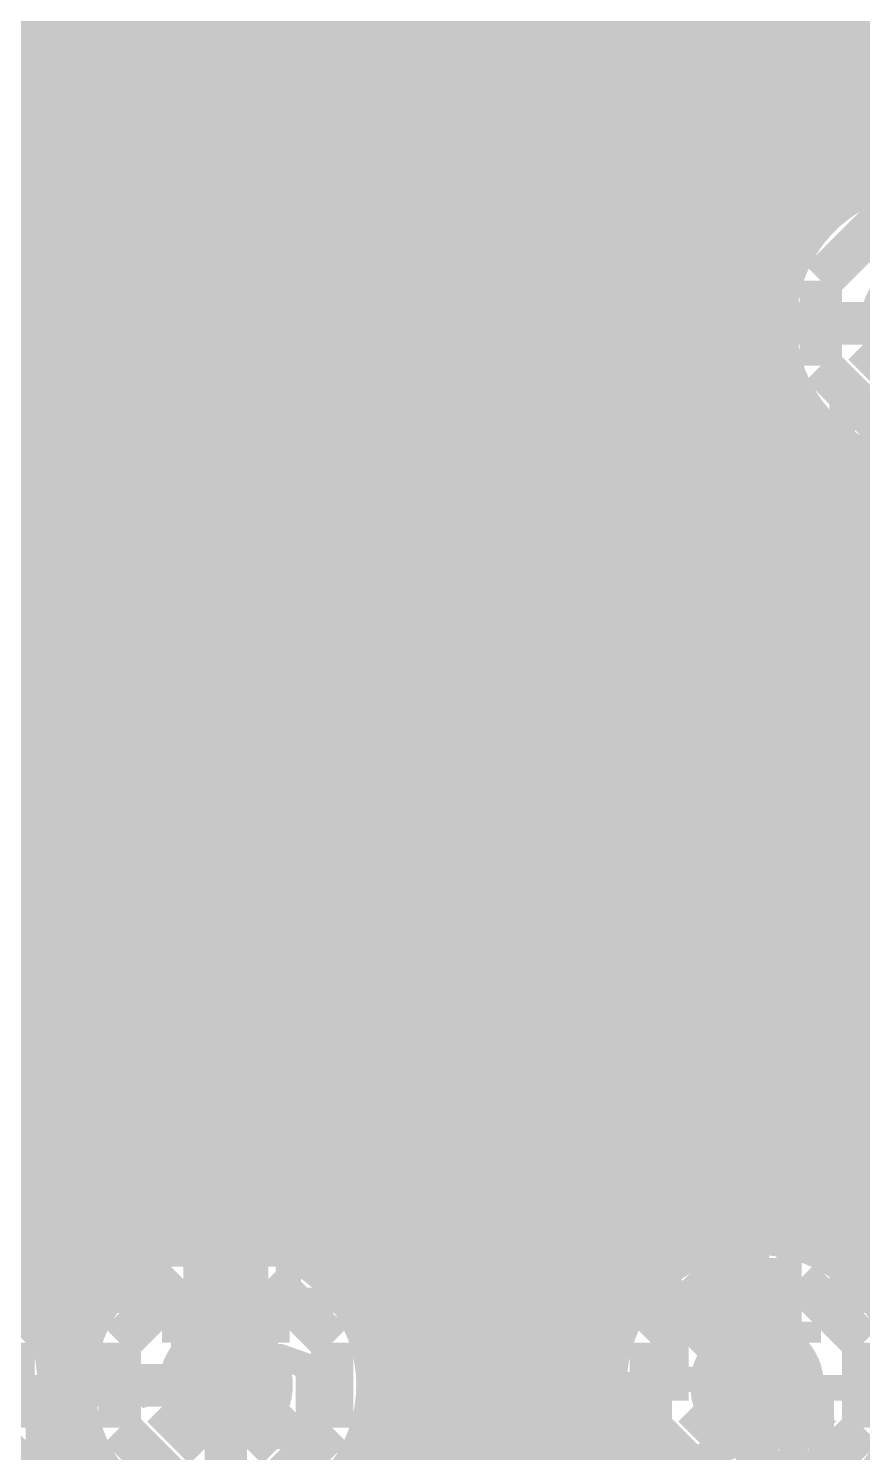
# Model space of a CAD drawing. Extents: x 980 to 1163, y 595 to 881.
# Drawn here: x 1130.27 to 1135.26, y 803.2 to 811.71 of the extents above; entities that cross this region are included whole.
import ezdxf

# ---------------------------------------------------------------- set-up
doc = ezdxf.new("R2010")
doc.units = 0
doc.header["$LTSCALE"] = 10
doc.header["$MEASUREMENT"] = 0
doc.layers.get('0').update_dxf_attribs({"linetype": 'CONTINUOUS'})
for name, color, linetype in [('22-304-2_BOT', 7, 'CONTINUOUS'), ('22-304-2_DRD', 7, 'CONTINUOUS'), ('22-304-2_DRL', 2, 'CONTINUOUS'), ('22-304-2_IN1', 4, 'CONTINUOUS'), ('22-304-2_IN2', 3, 'CONTINUOUS'), ('22-304-2_SMB', 5, 'CONTINUOUS'), ('22-304-2_SMT', 10, 'CONTINUOUS'), ('22-304-2_SPB', 14, 'CONTINUOUS'), ('22-304-2_SPT', 9, 'CONTINUOUS'), ('22-304-2_SSB', 12, 'CONTINUOUS'), ('22-304-2_SST', 11, 'CONTINUOUS'), ('22-304-2_TOP', 13, 'CONTINUOUS'), ('THRUHOLE_TAP', 7, 'CONTINUOUS')]:
    doc.layers.add(name, color=color, linetype=linetype)

# ---------------------------------------------------------------- blocks, each defined once
blk = doc.blocks.new('RECTANGLE_3')
blk.add_solid([(0.4826, 0.4064), (0.4826, -0.4064), (-0.4826, 0.4064), (-0.4826, -0.4064)])
blk = doc.blocks.new('RECTANGLE_31')
blk.add_solid([(0.9017, 0.508), (0.9017, -0.508), (-0.9017, 0.508), (-0.9017, -0.508)])
blk = doc.blocks.new('ROUND_39')
at = {"const_width": 0.40005}
blk.add_lwpolyline([(-0.200024, 0, 1), (0.200024, 0, 1)], format="xyb", close=True, dxfattribs=at)
blk = doc.blocks.new('ROUND_87')
at = {"const_width": 0.10033}
blk.add_lwpolyline([(-0.050164, 0, 1), (0.050164, 0, 1)], format="xyb", close=True, dxfattribs=at)
blk = doc.blocks.new('ROUND_88')
at = {"const_width": 0.10033}
blk.add_lwpolyline([(-0.050164, 0, 1), (0.050164, 0, 1)], format="xyb", close=True, dxfattribs=at)
blk = doc.blocks.new('ROUND_38')
at = {"const_width": 0.40005}
blk.add_lwpolyline([(-0.200024, 0, 1), (0.200024, 0, 1)], format="xyb", close=True, dxfattribs=at)
blk = doc.blocks.new('ROUND_42')
at = {"const_width": 0.40005}
blk.add_lwpolyline([(-0.200024, 0, 1), (0.200024, 0, 1)], format="xyb", close=True, dxfattribs=at)
blk = doc.blocks.new('RECTANGLE_26')
blk.add_solid([(0.75946, 1.52527), (0.75946, -1.52527), (-0.75946, 1.52527), (-0.75946, -1.52527)])
blk = doc.blocks.new('ROUND_80')
at = {"const_width": 0.10033}
blk.add_lwpolyline([(-0.050164, 0, 1), (0.050164, 0, 1)], format="xyb", close=True, dxfattribs=at)

msp = doc.modelspace()

# ---------------------------------------------------------------- linework, layer by layer
at = {"layer": '22-304-2_BOT'}
for points, const_width in [([(1127.6443, 820.0858), (1127.6443, 817.9522), (1130.8193, 814.7772), (1130.8193, 811.6022), (1132.4703, 809.9512), (1135.6453, 809.9512)], 0.254), ([(1131.4543, 808.4526), (1131.4543, 808.6812), (1127.6443, 812.4912), (1127.6443, 813.7866)], 0.254), ([(1132.864, 809.3162), (1132.864, 807.4366)], 0.254), ([(1133.5015, 809.3162), (1132.864, 809.3162)], 0.254), ([(1133.0291, 809.3162), (1133.0291, 807.1318)], 0.254), ([(1133.2577, 809.3162), (1133.2577, 809.085)], 0.254), ([(1134.9976, 809.3162), (1134.487, 809.3162)], 0.254), ([(1134.6293, 809.3162), (1134.6293, 809.2019)], 0.254), ([(1134.8579, 809.3162), (1134.8579, 808.8336)], 0.254), ([(1135.0865, 809.2349), (1135.0865, 804.386)], 0.254), ([(1135.1246, 809.2069), (1135.1246, 807.4366)], 0.254), ([(1133.3212, 809.1638), (1132.864, 809.1638)], 0.254), ([(1135.1246, 809.1638), (1134.6674, 809.1638)], 0.254), ([(1133.1713, 808.9352), (1132.864, 808.9352)], 0.254), ([(1135.1246, 808.9352), (1134.8172, 808.9352)], 0.254), ([(1133.1002, 808.7066), (1132.864, 808.7066)], 0.254), ([(1133.9943, 808.5542), (1133.9943, 806.2174)], 0.635), ([(1133.9943, 806.2174), (1133.9943, 808.5542)], 0.635), ([(1135.1246, 808.7066), (1134.8883, 808.7066)], 0.254), ([(1133.09, 808.478), (1132.864, 808.478)], 0.254), ([(1135.1246, 808.478), (1134.8985, 808.478)], 0.254), ([(1134.8579, 808.2748), (1134.8579, 807.1318)], 0.254), ([(1133.1383, 808.2494), (1132.864, 808.2494)], 0.254), ([(1133.1688, 808.1757), (1133.1688, 807.1318)], 0.254), ([(1133.1688, 808.1757), (1133.1688, 807.1318)], 0.254), ([(1134.8198, 808.1757), (1134.8198, 807.1318)], 0.254), ([(1134.8198, 808.1757), (1134.8198, 807.1318)], 0.254), ([(1135.1246, 808.2494), (1134.8477, 808.2494)], 0.254), ([(1133.1688, 808.0208), (1132.864, 808.0208)], 0.254), ([(1135.1246, 808.0208), (1134.8198, 808.0208)], 0.254), ([(1133.1688, 807.7922), (1132.864, 807.7922)], 0.254), ([(1135.1246, 807.7922), (1134.8198, 807.7922)], 0.254), ([(1133.1688, 807.5636), (1132.864, 807.5636)], 0.254), ([(1135.1246, 807.5636), (1134.8198, 807.5636)], 0.254), ([(1132.864, 807.4366), (1130.0446, 807.4366)], 0.254), ([(1130.2859, 807.4366), (1130.2859, 806.1158)], 0.254), ([(1130.5145, 807.4366), (1130.5145, 806.1158)], 0.254), ([(1130.7431, 807.4366), (1130.7431, 806.1158)], 0.254), ([(1130.9717, 807.4366), (1130.9717, 806.1158)], 0.254), ([(1131.2003, 807.4366), (1131.2003, 806.1158)], 0.254), ([(1131.4289, 807.4366), (1131.4289, 806.1158)], 0.254), ([(1131.6575, 807.4366), (1131.6575, 806.1158)], 0.254), ([(1131.8861, 807.4366), (1131.8861, 806.1158)], 0.254), ([(1132.1147, 807.4366), (1132.1147, 806.1158)], 0.254), ([(1132.3433, 807.4366), (1132.3433, 806.1158)], 0.254), ([(1132.5719, 807.4366), (1132.5719, 806.1158)], 0.254), ([(1132.8005, 807.4366), (1132.8005, 806.1158)], 0.254), ([(1137.944, 807.4366), (1135.1246, 807.4366)], 0.254), ([(1135.3151, 807.4366), (1135.3151, 806.1158)], 0.254), ([(1133.1688, 807.335), (1128.0837, 807.335)], 0.254), ([(1138.3123, 807.335), (1134.8198, 807.335)], 0.254), ([(1133.0037, 807.1064), (1127.8551, 807.1064)], 0.254), ([(1133.0037, 807.1318), (1133.0037, 805.7094)], 0.254), ([(1133.1688, 807.1318), (1133.0037, 807.1318)], 0.254), ([(1134.9849, 807.1318), (1134.8198, 807.1318)], 0.254), ([(1134.9849, 807.1318), (1134.9849, 805.7094)], 0.254), ([(1138.3123, 807.1064), (1134.9849, 807.1064)], 0.254), ([(1133.0037, 806.8778), (1127.6265, 806.8778)], 0.254), ([(1138.3123, 806.8778), (1134.9849, 806.8778)], 0.254), ([(1133.0037, 806.6492), (1127.3979, 806.6492)], 0.254), ([(1138.3123, 806.6492), (1134.9849, 806.6492)], 0.254), ([(1133.0037, 806.4206), (1127.1693, 806.4206)], 0.254), ([(1138.3123, 806.4206), (1134.9849, 806.4206)], 0.254), ([(1133.0037, 806.192), (1126.9407, 806.192)], 0.254), ([(1138.3123, 806.192), (1134.9849, 806.192)], 0.254), ([(1132.864, 806.1158), (1130.0446, 806.1158)], 0.254), ([(1132.864, 806.1158), (1132.864, 805.43)], 0.254), ([(1137.944, 806.1158), (1135.1246, 806.1158)], 0.254), ([(1135.1246, 806.1158), (1135.1246, 804.3606)], 0.254), ([(1133.0037, 805.9634), (1132.864, 805.9634)], 0.254), ([(1135.1246, 805.9634), (1134.9849, 805.9634)], 0.254), ([(1133.0037, 805.7348), (1132.864, 805.7348)], 0.254), ([(1133.0037, 805.7094), (1133.0037, 805.43)], 0.254), ([(1135.1246, 805.7348), (1134.9849, 805.7348)], 0.254), ([(1134.9849, 805.7094), (1134.9849, 805.303)], 0.254), ([(1133.0037, 805.5062), (1132.864, 805.5062)], 0.254), ([(1135.1246, 805.5062), (1134.9849, 805.5062)], 0.254), ([(1133.0037, 805.43), (1132.864, 805.43)], 0.254), ([(1134.9849, 805.303), (1134.9849, 804.4368)], 0.254), ([(1135.1246, 805.2776), (1134.9849, 805.2776)], 0.254), ([(1131.4543, 803.6012), (1130.6923, 803.6012), (1129.1937, 805.0998), (1128.2793, 805.0998)], 0.254), ([(1131.4543, 805.0998), (1131.7591, 804.795), (1133.9943, 804.795)], 0.254), ([(1135.1246, 805.049), (1134.9849, 805.049)], 0.254), ([(1134.6293, 803.6012), (1133.9943, 804.2362), (1133.9943, 804.795)], 0.254), ([(1135.1246, 804.8204), (1134.9849, 804.8204)], 0.254), ([(1135.1246, 804.5918), (1134.9849, 804.5918)], 0.254), ([(1132.864, 804.16), (1132.864, 804.0838)], 0.254), ([(1133.0037, 804.16), (1132.864, 804.16)], 0.254), ([(1133.0037, 804.1346), (1132.864, 804.1346)], 0.254), ([(1133.0037, 804.16), (1133.0037, 803.8806)], 0.254), ([(1132.864, 804.0838), (1132.2213, 804.0838)], 0.254), ([(1132.3433, 804.0838), (1132.3433, 803.784)], 0.254), ([(1132.5719, 804.0838), (1132.5719, 802.5852)], 0.254), ([(1132.8005, 804.0838), (1132.8005, 802.5852)], 0.254), ([(1133.0037, 803.906), (1132.3077, 803.906)], 0.254), ([(1133.4685, 803.8806), (1133.0037, 803.8806)], 0.254), ([(1133.0291, 803.8806), (1133.0291, 802.5852)], 0.254), ([(1133.2577, 803.8806), (1133.2577, 802.5852)], 0.254), ([(1133.4863, 803.8552), (1133.4863, 802.5852)], 0.254), ([(1133.5498, 803.784), (1133.7225, 803.6113)], 0.254), ([(1133.6539, 803.6774), (1132.3585, 803.6774)], 0.254), ([(1133.7149, 803.6164), (1133.7149, 802.5852)], 0.254), ([(1132.3433, 803.4183), (1132.3433, 802.5852)], 0.254), ([(1133.7352, 803.4488), (1132.3483, 803.4488)], 0.254), ([(1133.8063, 803.2202), (1132.2772, 803.2202)], 0.254)]:
    msp.add_lwpolyline(points, dxfattribs=dict(at, const_width=const_width))
at = {"layer": '22-304-2_BOT', "const_width": 0.254}
for points in [[(1133.5015, 809.3162, 0.254481), (1133.0868, 808.5542)], [(1133.5015, 809.3162, 0.254481), (1133.0868, 808.5542)], [(1134.901, 808.5542, 0.254482), (1134.4867, 809.3156)], [(1134.901, 808.5542, 0.254482), (1134.4867, 809.3156)], [(1134.9976, 809.3162, 0.046233), (1135.1253, 809.208)], [(1133.0875, 808.5542, 0.107883), (1133.17, 808.1763)], [(1133.0875, 808.5542, 0.107883), (1133.17, 808.1763)], [(1134.8198, 808.1757, 0.107883), (1134.9024, 808.5542)], [(1134.8198, 808.1757, 0.107883), (1134.9024, 808.5542)], [(1135.1246, 804.3606, 0.043923), (1134.9843, 804.4355)], [(1132.361, 803.6012, 0.141322), (1132.2218, 804.084)], [(1133.4685, 803.8806, 0.04772), (1133.5454, 803.7873)], [(1133.4685, 803.8806, 0.04772), (1133.5454, 803.7873)], [(1131.4543, 802.6944, 0.414214), (1132.361, 803.6012)], [(1133.7225, 803.6012, 0.414214), (1134.6293, 802.6944)], [(1134.6293, 802.6944, 0.414214), (1135.536, 803.6012)], [(1129.5493, 802.6944, 0.250764), (1130.3038, 803.0982)], [(1130.3036, 803.0982, 0.165971), (1130.6923, 802.9656)]]:
    msp.add_lwpolyline(points, format="xyb", dxfattribs=at)
at = {"layer": '22-304-2_DRD', "const_width": 0.254}
for points in [[(1135.3913, 810.5862), (1135.0103, 810.2052)], [(1135.0103, 810.2052), (1135.0103, 809.6972)], [(1135.5183, 809.5702), (1135.2643, 809.8242)], [(1135.0103, 809.6972), (1135.3913, 809.3162)], [(1133.7403, 809.1892), (1133.3593, 808.8082)], [(1133.7403, 809.1892), (1133.3593, 808.8082)], [(1134.2483, 809.1892), (1133.7403, 809.1892)], [(1134.2483, 809.1892), (1133.7403, 809.1892)], [(1134.6293, 808.8082), (1134.2483, 809.1892)], [(1134.6293, 808.8082), (1134.2483, 809.1892)], [(1133.7403, 808.9352), (1133.7403, 808.8082)], [(1133.8673, 808.9352), (1133.7403, 808.9352)], [(1133.7403, 808.9352), (1133.7403, 808.8082)], [(1133.8673, 808.9352), (1133.7403, 808.9352)], [(1133.8673, 808.8082), (1133.8673, 808.9352)], [(1133.8673, 808.8082), (1133.8673, 808.9352)], [(1134.1213, 808.9352), (1134.1213, 808.8082)], [(1134.2483, 808.9352), (1134.1213, 808.9352)], [(1134.1213, 808.9352), (1134.1213, 808.8082)], [(1134.2483, 808.9352), (1134.1213, 808.9352)], [(1134.2483, 808.8082), (1134.2483, 808.9352)], [(1134.2483, 808.8082), (1134.2483, 808.9352)], [(1133.3593, 808.8082), (1133.3593, 808.3002)], [(1133.3593, 808.8082), (1133.3593, 808.3002)], [(1133.7403, 808.8082), (1133.8673, 808.8082)], [(1133.7403, 808.8082), (1133.8673, 808.8082)], [(1134.1213, 808.8082), (1134.2483, 808.8082)], [(1134.1213, 808.8082), (1134.2483, 808.8082)], [(1134.6293, 808.3002), (1134.6293, 808.8082)], [(1134.6293, 808.3002), (1134.6293, 808.8082)], [(1133.8673, 808.1732), (1133.6133, 808.4272)], [(1133.8673, 808.1732), (1133.6133, 808.4272)], [(1134.3753, 808.4272), (1134.1213, 808.1732)], [(1134.3753, 808.4272), (1134.1213, 808.1732)], [(1133.3593, 808.3002), (1133.7403, 807.9192)], [(1133.3593, 808.3002), (1133.7403, 807.9192)], [(1134.2483, 807.9192), (1134.6293, 808.3002)], [(1134.2483, 807.9192), (1134.6293, 808.3002)], [(1134.1213, 808.1732), (1133.8673, 808.1732)], [(1134.1213, 808.1732), (1133.8673, 808.1732)], [(1133.7403, 807.9192), (1134.2483, 807.9192)], [(1133.7403, 807.9192), (1134.2483, 807.9192)], [(1130.1843, 803.8552), (1129.8033, 804.2362)], [(1131.2003, 804.2362), (1130.8193, 803.8552)], [(1131.7083, 804.2362), (1131.2003, 804.2362)], [(1132.0893, 803.8552), (1131.7083, 804.2362)], [(1134.3753, 804.2362), (1133.9943, 803.8552)], [(1134.8833, 804.2362), (1134.3753, 804.2362)], [(1135.2643, 803.8552), (1134.8833, 804.2362)], [(1131.2003, 803.9822), (1131.2003, 803.8552)], [(1131.3273, 803.9822), (1131.2003, 803.9822)], [(1131.3273, 803.8552), (1131.3273, 803.9822)], [(1131.5813, 803.9822), (1131.5813, 803.8552)], [(1131.7083, 803.9822), (1131.5813, 803.9822)], [(1131.7083, 803.8552), (1131.7083, 803.9822)], [(1134.3753, 803.9822), (1134.3753, 803.8552)], [(1134.5023, 803.9822), (1134.3753, 803.9822)], [(1134.5023, 803.8552), (1134.5023, 803.9822)], [(1134.7563, 803.9822), (1134.7563, 803.8552)], [(1134.8833, 803.9822), (1134.7563, 803.9822)], [(1134.8833, 803.8552), (1134.8833, 803.9822)], [(1130.1843, 803.3472), (1130.1843, 803.8552)], [(1130.8193, 803.8552), (1130.8193, 803.3472)], [(1131.2003, 803.8552), (1131.3273, 803.8552)], [(1131.5813, 803.8552), (1131.7083, 803.8552)], [(1132.0893, 803.3472), (1132.0893, 803.8552)], [(1133.9943, 803.8552), (1133.9943, 803.3472)], [(1134.3753, 803.8552), (1134.5023, 803.8552)], [(1134.7563, 803.8552), (1134.8833, 803.8552)], [(1135.2643, 803.3472), (1135.2643, 803.8552)], [(1131.3273, 803.2202), (1131.0733, 803.4742)], [(1131.8353, 803.4742), (1131.5813, 803.2202)], [(1134.5023, 803.2202), (1134.2483, 803.4742)], [(1135.0103, 803.4742), (1134.7563, 803.2202)], [(1129.8033, 802.9662), (1130.1843, 803.3472)], [(1130.8193, 803.3472), (1131.2003, 802.9662)], [(1131.7083, 802.9662), (1132.0893, 803.3472)], [(1133.9943, 803.3472), (1134.3753, 802.9662)], [(1134.8833, 802.9662), (1135.2643, 803.3472)], [(1131.5813, 803.2202), (1131.3273, 803.2202)], [(1134.7563, 803.2202), (1134.5023, 803.2202)]]:
    msp.add_lwpolyline(points, dxfattribs=at)
at = {"layer": '22-304-2_IN1', "const_width": 0.254}
for points in [[(1130.1843, 820.7462), (1130.1843, 804.2489)], [(1130.4129, 820.7462), (1130.4129, 803.8806)], [(1130.6415, 820.7462), (1130.6415, 804.005)], [(1130.8701, 820.7462), (1130.8701, 804.2946)], [(1131.0987, 820.7462), (1131.0987, 804.4368)], [(1131.3273, 820.7462), (1131.3273, 804.5003)], [(1131.5559, 820.7462), (1131.5559, 804.5029)], [(1131.7845, 820.7462), (1131.7845, 804.447)], [(1132.0131, 820.7462), (1132.0131, 804.3149)], [(1132.2417, 820.7462), (1132.2417, 804.0533)], [(1134.2991, 820.7462), (1134.2991, 804.447)], [(1134.5277, 820.7462), (1134.5277, 804.5029)], [(1134.7563, 820.7462), (1134.7563, 810.134)], [(1134.9849, 820.7462), (1134.9849, 810.5735)], [(1135.2135, 820.7462), (1135.2135, 810.7487)], [(1132.4703, 816.1183), (1132.4703, 787.6627)], [(1132.6989, 815.6789), (1132.6989, 787.6627)], [(1134.0705, 815.7373), (1134.0705, 804.3149)], [(1132.9275, 815.5036), (1132.9275, 787.6627)], [(1133.8419, 815.5315), (1133.8419, 804.0533)], [(1133.1561, 815.4172), (1133.1561, 787.6627)], [(1133.6133, 815.4299), (1133.6133, 787.6627)], [(1133.3847, 815.3944), (1133.3847, 787.6627)], [(1145.0433, 811.8054), (1115.7164, 811.8054)], [(1145.0433, 811.5768), (1115.6529, 811.5768)], [(1145.0433, 811.3482), (1115.5107, 811.3482)], [(1145.0433, 811.1196), (1115.2211, 811.1196)], [(1145.0433, 810.891), (1055.2085, 810.891)], [(1135.0814, 810.6624), (1055.4092, 810.6624)], [(1134.8756, 810.4338), (1055.5311, 810.4338)], [(1134.774, 810.2052), (1055.6022, 810.2052)], [(1134.7385, 809.9766), (1055.6302, 809.9766)], [(1134.7613, 809.748), (1055.6149, 809.748)], [(1134.7563, 809.7683), (1134.7563, 804.5003)], [(1134.8477, 809.5194), (1055.5591, 809.5194)], [(1135.023, 809.2908), (1100.6872, 809.2908)], [(1134.9849, 809.3289), (1134.9849, 804.4368)], [(1135.2135, 809.1536), (1135.2135, 804.2946)], [(1135.4624, 809.0622), (1101.0124, 809.0622)], [(1138.452, 808.8336), (1101.1622, 808.8336)], [(1138.2767, 808.605), (1112.8716, 808.605)], [(1138.1903, 808.3764), (1113.0621, 808.3764)], [(1138.1675, 808.1478), (1113.1561, 808.1478)], [(1138.203, 807.9192), (1113.184, 807.9192)], [(1138.3046, 807.6906), (1113.1561, 807.6906)], [(1138.5104, 807.462), (1113.0621, 807.462)], [(1145.0433, 807.2334), (1112.8716, 807.2334)], [(1145.0433, 807.0048), (1028.8865, 807.0048)], [(1145.0433, 806.7762), (1095.371, 806.7762)], [(1145.0433, 806.5476), (1095.6123, 806.5476)], [(1145.0433, 806.319), (1095.7317, 806.319)], [(1145.0433, 806.0904), (1095.7825, 806.0904)], [(1139.9404, 805.8618), (1114.5861, 805.8618)], [(1139.7194, 805.6332), (1114.8071, 805.6332)], [(1139.6077, 805.4046), (1114.9189, 805.4046)], [(1139.5645, 805.176), (1114.962, 805.176)], [(1139.5797, 804.9474), (1114.9443, 804.9474)], [(1139.6585, 804.7188), (1114.8655, 804.7188)], [(1131.2714, 804.4902), (1129.7321, 804.4902)], [(1134.4464, 804.4902), (1131.6371, 804.4902)], [(1136.3514, 804.4902), (1134.8121, 804.4902)], [(1130.832, 804.2616), (1130.1716, 804.2616)], [(1134.007, 804.2616), (1132.0766, 804.2616)], [(1135.912, 804.2616), (1135.2516, 804.2616)], [(1130.6567, 804.033), (1130.3468, 804.033)], [(1133.8317, 804.033), (1132.2518, 804.033)], [(1130.5703, 803.8044), (1130.4332, 803.8044)], [(1133.7453, 803.8044), (1132.3382, 803.8044)], [(1130.5475, 803.5758), (1130.456, 803.5758)], [(1133.7225, 803.5758), (1132.361, 803.5758)], [(1130.4129, 803.3218), (1130.4129, 791.3076)], [(1130.583, 803.3472), (1130.4205, 803.3472)], [(1133.758, 803.3472), (1132.3255, 803.3472)], [(1130.6415, 803.1973), (1130.6415, 797.7693)], [(1130.6846, 803.1186), (1130.3163, 803.1186)], [(1133.8596, 803.1186), (1132.2213, 803.1186)], [(1132.2417, 803.149), (1132.2417, 787.7236)], [(1133.8419, 803.149), (1133.8419, 787.6627)]]:
    msp.add_lwpolyline(points, dxfattribs=at)
for points in [[(1135.6453, 810.8579, 0.414214), (1134.7385, 809.9512)], [(1134.7385, 809.9512, 0.414214), (1135.6453, 809.0444)], [(1130.456, 803.6012, 0.414214), (1129.5493, 804.5079)], [(1131.4543, 804.5079, 0.414214), (1130.5475, 803.6012)], [(1132.361, 803.6012, 0.414214), (1131.4543, 804.5079)], [(1134.6293, 804.5079, 0.414214), (1133.7225, 803.6012)], [(1135.536, 803.6012, 0.414214), (1134.6293, 804.5079)], [(1129.5493, 802.6944, 0.414214), (1130.456, 803.6012)], [(1130.5475, 803.6012, 0.414214), (1131.4543, 802.6944)], [(1131.4543, 802.6944, 0.414214), (1132.361, 803.6012)], [(1133.7225, 803.6012, 0.414214), (1134.6293, 802.6944)], [(1134.6293, 802.6944, 0.414214), (1135.536, 803.6012)]]:
    msp.add_lwpolyline(points, format="xyb", dxfattribs=at)
at = {"layer": '22-304-2_IN2'}
for points, const_width in [([(1141.1596, 817.6905), (1138.5586, 817.6905), (1131.4543, 810.5862), (1119.3893, 810.5862), (1112.2849, 817.6905), (1106.1584, 817.6905)], 1.27), ([(1138.2183, 815.5671), (1132.3534, 809.6997)], 0.254), ([(1135.3151, 812.6613), (1135.3151, 810.9214)], 0.254), ([(1135.0865, 812.4327), (1135.0865, 810.8122)], 0.254), ([(1134.8579, 812.2041), (1134.8579, 810.609)], 0.254), ([(1134.6293, 811.9755), (1134.6293, 810.0959)], 0.254), ([(1143.5269, 811.6784), (1134.3295, 811.6784)], 0.254), ([(1134.4007, 811.7469), (1134.4007, 809.4965)], 0.254), ([(1134.1721, 811.5183), (1134.1721, 809.5651)], 0.254), ([(1143.5269, 811.4498), (1134.1009, 811.4498)], 0.254), ([(1133.9435, 811.2897), (1133.9435, 809.5778)], 0.254), ([(1143.5269, 811.2212), (1133.8723, 811.2212)], 0.254), ([(1143.5269, 810.9926), (1133.6437, 810.9926)], 0.254), ([(1133.7149, 811.0611), (1133.7149, 809.5422)], 0.254), ([(1133.4863, 810.8325), (1133.4863, 809.4457)], 0.254), ([(1135.0179, 810.764), (1133.4151, 810.764)], 0.254), ([(1133.2577, 810.6039), (1133.2577, 809.2679)], 0.254), ([(1134.802, 810.5354), (1133.1865, 810.5354)], 0.254), ([(1134.6826, 810.3068), (1132.9579, 810.3068)], 0.254), ([(1133.0291, 810.3753), (1133.0291, 808.9021)], 0.254), ([(1132.8005, 810.1467), (1132.8005, 733.9518)], 0.254), ([(1134.6267, 810.0782), (1132.7293, 810.0782)], 0.254), ([(1132.5719, 809.9181), (1132.5719, 733.9518)], 0.254), ([(1134.6242, 809.8496), (1132.5007, 809.8496)], 0.254), ([(1134.6293, 809.8064), (1134.6293, 809.3593)], 0.254), ([(1132.3433, 809.6895), (1132.3433, 804.1142)], 0.254), ([(1134.6724, 809.621), (1132.2671, 809.621)], 0.254), ([(1132.1147, 809.5117), (1132.1147, 804.386)], 0.254), ([(1133.4024, 809.3924), (1131.8607, 809.3924)], 0.254), ([(1131.8861, 809.4), (1131.8861, 804.5308)], 0.254), ([(1134.7842, 809.3924), (1134.5861, 809.3924)], 0.254), ([(1131.4543, 809.3238), (1119.3893, 809.3238)], 0.254), ([(1130.2859, 809.3238), (1130.2859, 804.3149)], 0.254), ([(1130.5145, 809.3238), (1130.5145, 804.0126)], 0.254), ([(1130.7431, 809.3238), (1130.7431, 804.3403)], 0.254), ([(1130.9717, 809.3238), (1130.9717, 804.5054)], 0.254), ([(1131.2003, 809.3238), (1131.2003, 804.5943)], 0.254), ([(1131.4289, 809.3238), (1131.4289, 804.6273)], 0.254), ([(1131.6575, 809.3416), (1131.6575, 804.607)], 0.254), ([(1134.8579, 809.2933), (1134.8579, 809.1079)], 0.254), ([(1133.1688, 809.1638), (1101.0784, 809.1638)], 0.254), ([(1134.9874, 809.1638), (1134.8198, 809.1638)], 0.254), ([(1135.0865, 809.0901), (1135.0865, 804.5206)], 0.254), ([(1135.3151, 808.9783), (1135.3151, 804.3632)], 0.254), ([(1133.0418, 808.9352), (1112.422, 808.9352)], 0.254), ([(1135.5005, 808.9352), (1134.9468, 808.9352)], 0.254), ([(1132.9783, 808.7066), (1112.9351, 808.7066)], 0.254), ([(1143.5269, 808.7066), (1135.0077, 808.7066)], 0.254), ([(1132.9706, 808.478), (1113.1383, 808.478)], 0.254), ([(1143.5269, 808.478), (1135.0179, 808.478)], 0.254), ([(1133.0138, 808.2494), (1113.2475, 808.2494)], 0.254), ([(1133.0291, 808.2062), (1133.0291, 797.3451)], 0.254), ([(1143.5269, 808.2494), (1134.9747, 808.2494)], 0.254), ([(1133.118, 808.0208), (1113.2983, 808.0208)], 0.254), ([(1143.5269, 808.0208), (1134.8706, 808.0208)], 0.254), ([(1134.8579, 808.0004), (1134.8579, 804.6019)], 0.254), ([(1133.2577, 807.8404), (1133.2577, 797.7109)], 0.254), ([(1133.3059, 807.7922), (1113.2958, 807.7922)], 0.254), ([(1143.5269, 807.7922), (1134.6801, 807.7922)], 0.254), ([(1134.6293, 807.7464), (1134.6293, 804.6273)], 0.254), ([(1133.4863, 807.6626), (1133.4863, 797.8887)], 0.254), ([(1134.4007, 807.6118), (1134.4007, 804.6019)], 0.254), ([(1133.725, 807.5636), (1113.2399, 807.5636)], 0.254), ([(1133.7149, 807.5661), (1133.7149, 804.066)], 0.254), ([(1133.9435, 807.528), (1133.9435, 804.3632)], 0.254), ([(1134.1721, 807.5432), (1134.1721, 804.5206)], 0.254), ([(1143.5269, 807.5636), (1134.261, 807.5636)], 0.254), ([(1143.5269, 807.335), (1113.1205, 807.335)], 0.254), ([(1143.5269, 807.1064), (1112.9021, 807.1064)], 0.254), ([(1143.5269, 806.8778), (1095.432, 806.8778)], 0.254), ([(1143.5269, 806.6492), (1095.6834, 806.6492)], 0.254), ([(1143.5269, 806.4206), (1095.8206, 806.4206)], 0.254), ([(1143.5269, 806.192), (1095.8892, 806.192)], 0.254), ([(1143.5269, 805.9634), (1114.6471, 805.9634)], 0.254), ([(1142.9655, 805.7348), (1114.8808, 805.7348)], 0.254), ([(1142.7115, 805.5062), (1115.0078, 805.5062)], 0.254), ([(1142.5769, 805.2776), (1115.0687, 805.2776)], 0.254), ([(1142.5083, 805.049), (1115.0789, 805.049)], 0.254), ([(1142.4931, 804.8204), (1115.0357, 804.8204)], 0.254), ([(1131.185, 804.5918), (1129.816, 804.5918)], 0.254), ([(1134.36, 804.5918), (1131.721, 804.5918)], 0.254), ([(1136.265, 804.5918), (1134.896, 804.5918)], 0.254), ([(1130.7659, 804.3632), (1130.2351, 804.3632)], 0.254), ([(1133.9409, 804.3632), (1132.1401, 804.3632)], 0.254), ([(1135.8459, 804.3632), (1135.3151, 804.3632)], 0.254), ([(1130.578, 804.1346), (1130.4256, 804.1346)], 0.254), ([(1133.753, 804.1346), (1132.3306, 804.1346)], 0.254), ([(1133.6488, 803.906), (1132.4347, 803.906)], 0.254), ([(1133.6056, 803.6774), (1132.4779, 803.6774)], 0.254), ([(1133.6133, 803.4488), (1132.4677, 803.4488)], 0.254), ([(1130.5145, 803.1897), (1130.5145, 795.2852)], 0.254), ([(1133.6768, 803.2202), (1132.4068, 803.2202)], 0.254), ([(1132.3433, 803.0881), (1132.3433, 733.9518)], 0.254), ([(1133.7149, 803.1338), (1133.7149, 797.9852)], 0.254)]:
    msp.add_lwpolyline(points, dxfattribs=dict(at, const_width=const_width))
at = {"layer": '22-304-2_IN2', "const_width": 0.254}
for points in [[(1135.6453, 810.9773, 0.414214), (1134.6191, 809.9512)], [(1134.6191, 809.9512, 0.414214), (1135.6453, 808.925)], [(1131.4543, 809.3238, 0.198912), (1132.3469, 809.6935)], [(1131.4543, 809.3238, 0.198912), (1132.3469, 809.6935)], [(1133.9943, 809.5803, 0.414214), (1132.9681, 808.5542)], [(1133.9943, 809.5803, 0.414214), (1132.9681, 808.5542)], [(1135.0204, 808.5542, 0.414214), (1133.9943, 809.5803)], [(1135.0204, 808.5542, 0.414214), (1133.9943, 809.5803)], [(1132.9681, 808.5542, 0.414214), (1133.9943, 807.528)], [(1132.9681, 808.5542, 0.414214), (1133.9943, 807.528)], [(1133.9943, 807.528, 0.414214), (1135.0204, 808.5542)], [(1133.9943, 807.528, 0.414214), (1135.0204, 808.5542)], [(1130.5018, 803.9822, 0.306679), (1129.5493, 804.6273)], [(1131.4543, 804.6273, 0.306679), (1130.5018, 803.9822)], [(1132.4804, 803.6012, 0.414214), (1131.4543, 804.6273)], [(1134.6293, 804.6273, 0.414214), (1133.6031, 803.6012)], [(1135.5818, 803.9822, 0.306679), (1134.6293, 804.6273)], [(1131.4543, 802.575, 0.414214), (1132.4804, 803.6012)], [(1133.6031, 803.6012, 0.414214), (1134.6293, 802.575)], [(1129.5493, 802.575, 0.306679), (1130.5018, 803.2202)], [(1130.5018, 803.2202, 0.306679), (1131.4543, 802.575)], [(1134.6293, 802.575, 0.306679), (1135.5818, 803.2202)]]:
    msp.add_lwpolyline(points, format="xyb", dxfattribs=at)
at = {"layer": '22-304-2_SSB', "const_width": 0.1524}
for points in [[(1132.6887, 811.6301), (1132.6887, 811.1551), (1133.3669, 811.6301), (1133.5345, 811.6301), (1133.7047, 811.5691), (1133.7047, 811.2135), (1133.5345, 811.1551)], [(1133.7047, 810.7919), (1132.8589, 810.7919), (1132.6887, 810.7309), (1132.6887, 810.3753), (1132.8589, 810.3169), (1133.7047, 810.3169)], [(1132.8513, 809.4432), (1130.0573, 809.4432), (1130.0573, 804.1092), (1132.8513, 804.1092), (1132.8513, 809.4432)], [(1137.9313, 809.4432), (1135.1373, 809.4432), (1135.1373, 804.1092), (1137.9313, 804.1092), (1137.9313, 809.4432)], [(1134.8198, 806.9667), (1134.8198, 804.0457), (1133.1815, 804.0457), (1133.1815, 806.9667), (1134.8198, 806.9667)], [(1131.439, 803.7129), (1131.439, 803.3573), (1131.6092, 803.2964), (1131.7794, 803.2964), (1131.947, 803.3573), (1131.947, 803.7129), (1131.7794, 803.7713), (1131.6092, 803.7713), (1130.931, 803.5351)], [(1133.9257, 803.5783), (1134.0933, 803.6367), (1134.2635, 803.6367), (1134.4337, 803.5783), (1134.4337, 803.2227), (1134.2635, 803.1643), (1134.0933, 803.1643), (1133.9257, 803.2227), (1133.9257, 803.5783), (1133.7555, 803.6367), (1133.5853, 803.6367), (1133.4177, 803.5783), (1133.4177, 803.2227), (1133.5853, 803.1643), (1133.7555, 803.1643), (1133.9257, 803.2227)]]:
    msp.add_lwpolyline(points, dxfattribs=at)
at = {"layer": '22-304-2_SST', "const_width": 0.1524}
for points in [[(1131.279, 806.0853), (1131.279, 806.3012), (1131.279, 806.893), (1131.279, 806.9082), (1131.279, 806.4434), (1131.279, 806.3012), (1131.5279, 806.3012), (1131.5279, 806.4434), (1131.5279, 806.9082), (1131.5279, 807.0505), (1131.279, 807.0505), (1131.279, 806.9082), (1131.5279, 806.9082)], [(1133.819, 806.9082), (1133.819, 806.4434), (1133.819, 806.3012), (1134.0679, 806.3012), (1134.0679, 806.893), (1134.0679, 806.9082), (1133.819, 806.9082), (1133.819, 807.0505), (1134.0679, 807.0505), (1134.0679, 806.9082), (1134.0679, 806.4434), (1134.0679, 806.3012), (1134.0679, 806.0853)], [(1131.279, 806.4434), (1131.5279, 806.4434), (1131.5279, 806.3012), (1131.5279, 806.0853)], [(1134.0679, 806.4434), (1133.819, 806.4434), (1133.819, 806.3012), (1133.819, 806.0853)], [(1130.009, 806.0853), (1130.009, 806.2453), (1130.2579, 806.2453), (1130.2579, 806.0853)], [(1132.549, 806.0853), (1132.549, 806.2453), (1132.7979, 806.2453), (1132.7979, 806.0853)], [(1135.089, 806.0853), (1135.089, 806.2453), (1135.3379, 806.2453), (1135.3379, 806.0853)], [(1137.2836, 806.0853), (1137.2836, 805.5849), (1138.2234, 805.5849), (1138.2234, 806.0853), (1139.8236, 806.0853), (1139.8236, 805.5849), (1141.1926, 805.5849), (1141.1926, 805.5112), (1115.2643, 805.5112)], [(1122.0436, 806.0853), (1122.9834, 806.0853), (1124.5836, 806.0853), (1125.5234, 806.0853), (1127.1236, 806.0853), (1128.0634, 806.0853), (1129.6636, 806.0853), (1130.6034, 806.0853), (1132.2036, 806.0853), (1133.1434, 806.0853), (1134.7436, 806.0853), (1135.6834, 806.0853), (1137.2836, 806.0853), (1138.2234, 806.0853)], [(1129.6636, 806.0853), (1129.6636, 805.5849), (1130.6034, 805.5849), (1130.6034, 806.0853)], [(1132.2036, 806.0853), (1132.2036, 805.5849), (1133.1434, 805.5849), (1133.1434, 806.0853)], [(1134.7436, 806.0853), (1134.7436, 805.5849), (1135.6834, 805.5849), (1135.6834, 806.0853)], [(1132.2036, 805.8618), (1130.6034, 805.8618)], [(1134.7436, 805.8618), (1133.1434, 805.8618)], [(1130.6034, 805.6128), (1132.2036, 805.6128)], [(1133.1434, 805.6128), (1134.7436, 805.6128)], [(1131.2028, 804.6349), (1130.9793, 804.6349), (1130.9793, 804.0355), (1131.2028, 804.0355), (1131.2028, 803.5859), (1131.6041, 803.5859), (1131.6041, 804.0355), (1131.8276, 804.0355), (1131.8276, 804.6349), (1131.6041, 804.6349), (1131.6041, 805.0871), (1131.2028, 805.0871), (1131.2028, 804.6349)], [(1133.7428, 804.6349), (1133.5193, 804.6349), (1133.5193, 804.0355), (1133.7428, 804.0355), (1133.7428, 803.5859), (1134.1441, 803.5859), (1134.1441, 804.0355), (1134.3676, 804.0355), (1134.3676, 804.6349), (1134.1441, 804.6349), (1134.1441, 805.0871), (1133.7428, 805.0871), (1133.7428, 804.6349)], [(1130.5576, 802.5369), (1130.5576, 803.1363), (1130.3341, 803.1363), (1130.3341, 803.5859), (1129.9328, 803.5859), (1129.9328, 803.1363), (1129.7093, 803.1363), (1129.7093, 802.5369), (1129.9328, 802.5369), (1129.9328, 802.0873), (1130.3341, 802.0873), (1130.3341, 802.5369), (1130.5576, 802.5369)], [(1133.0976, 802.5369), (1133.0976, 803.1363), (1132.8741, 803.1363), (1132.8741, 803.5859), (1132.4728, 803.5859), (1132.4728, 803.1363), (1132.2493, 803.1363), (1132.2493, 802.5369), (1132.4728, 802.5369), (1132.4728, 802.0873), (1132.8741, 802.0873), (1132.8741, 802.5369), (1133.0976, 802.5369)], [(1135.6376, 802.5369), (1135.6376, 803.1363), (1135.4141, 803.1363), (1135.4141, 803.5859), (1135.0128, 803.5859), (1135.0128, 803.1363), (1134.7893, 803.1363), (1134.7893, 802.5369), (1135.0128, 802.5369), (1135.0128, 802.0873), (1135.4141, 802.0873), (1135.4141, 802.5369), (1135.6376, 802.5369)]]:
    msp.add_lwpolyline(points, dxfattribs=at)
at = {"layer": '22-304-2_TOP', "const_width": 0.254}
for points in [[(1132.5719, 815.849), (1132.5719, 807.8684)], [(1132.8005, 815.5849), (1132.8005, 807.8684)], [(1133.0291, 815.4553), (1133.0291, 807.8684)], [(1133.2577, 815.2344), (1133.2577, 809.085)], [(1133.4863, 815.0058), (1133.4863, 809.306)], [(1133.7149, 814.7772), (1133.7149, 809.4178)], [(1133.9435, 814.5486), (1133.9435, 809.4609)], [(1134.1721, 814.32), (1134.1721, 809.4432)], [(1134.4007, 814.0914), (1134.4007, 809.3644)], [(1134.6293, 813.8628), (1134.6293, 809.2019)], [(1134.8579, 813.6342), (1134.8579, 810.4033)], [(1135.0865, 813.4056), (1135.0865, 810.6649)], [(1132.3433, 813.2938), (1132.3433, 807.8684)], [(1130.7431, 813.1897), (1130.7431, 807.8684)], [(1130.9717, 813.1135), (1130.9717, 807.8684)], [(1135.3151, 813.177), (1135.3151, 810.797)], [(1132.1147, 813.0525), (1132.1147, 807.8684)], [(1130.5145, 813.0017), (1130.5145, 807.8684)], [(1131.2003, 812.9636), (1131.2003, 807.8684)], [(1130.2859, 812.9077), (1130.2859, 807.8684)], [(1131.4289, 812.8925), (1131.4289, 807.8684)], [(1131.6575, 812.8823), (1131.6575, 807.8684)], [(1131.8861, 812.9306), (1131.8861, 807.8684)], [(1136.8137, 811.6784), (1118.1193, 811.6784)], [(1137.0423, 811.4498), (1118.1193, 811.4498)], [(1137.2709, 811.2212), (1118.0659, 811.2212)], [(1137.4995, 810.9926), (1117.8983, 810.9926)], [(1135.2414, 810.764), (1117.6697, 810.764)], [(1134.9493, 810.5354), (1117.4411, 810.5354)], [(1134.8096, 810.3068), (1117.2125, 810.3068)], [(1134.7461, 810.0782), (1116.9839, 810.0782)], [(1134.7436, 809.8496), (1116.7553, 809.8496)], [(1134.7994, 809.621), (1116.5267, 809.621)], [(1134.8579, 809.499), (1134.8579, 808.8336)], [(1133.6463, 809.3924), (1116.2981, 809.3924)], [(1134.929, 809.3924), (1134.3422, 809.3924)], [(1135.0865, 809.2349), (1135.0865, 807.8684)], [(1133.3212, 809.1638), (1116.0695, 809.1638)], [(1135.1931, 809.1638), (1134.6674, 809.1638)], [(1135.3151, 809.1053), (1135.3151, 807.8684)], [(1133.1713, 808.9352), (1115.8409, 808.9352)], [(1141.6041, 808.9352), (1134.8172, 808.9352)], [(1133.1002, 808.7066), (1115.6123, 808.7066)], [(1141.8327, 808.7066), (1134.8883, 808.7066)], [(1133.09, 808.478), (1115.3837, 808.478)], [(1142.0613, 808.478), (1134.8985, 808.478)], [(1134.8579, 808.2748), (1134.8579, 807.8684)], [(1133.1383, 808.2494), (1115.1551, 808.2494)], [(1142.1223, 808.2494), (1134.8477, 808.2494)], [(1133.2602, 808.0208), (1114.9265, 808.0208)], [(1133.2577, 808.0233), (1133.2577, 807.8684)], [(1142.1223, 808.0208), (1134.7283, 808.0208)], [(1132.6709, 807.8684), (1130.136, 807.8684)], [(1132.6709, 807.8684), (1132.6709, 803.8044)], [(1132.676, 807.8684), (1132.676, 803.8044)], [(1133.3974, 807.8684), (1132.676, 807.8684)], [(1135.2109, 807.8684), (1134.5886, 807.8684)], [(1134.6293, 807.9065), (1134.6293, 807.8684)], [(1135.2109, 807.8684), (1135.2109, 804.2971)], [(1137.7509, 807.8684), (1135.216, 807.8684)], [(1135.216, 807.8684), (1135.216, 804.292)], [(1131.4035, 805.8364), (1131.4035, 803.6012), (1131.4543, 803.6012)], [(1133.9435, 805.8364), (1133.9435, 804.287), (1134.6293, 803.6012)], [(1132.6709, 803.8044), (1132.3382, 803.8044)], [(1132.3433, 803.8044), (1132.3433, 803.784)], [(1132.5719, 803.8044), (1132.5719, 803.37)], [(1133.5294, 803.8044), (1132.676, 803.8044)], [(1132.8005, 803.8044), (1132.8005, 803.37)], [(1133.0291, 803.8044), (1133.0291, 803.37)], [(1133.2577, 803.8044), (1133.2577, 803.37)], [(1133.4863, 803.8044), (1133.4863, 803.37)], [(1133.5294, 803.8044), (1133.7225, 803.6113)], [(1133.6539, 803.6774), (1132.3585, 803.6774)], [(1133.7149, 803.6164), (1133.7149, 803.37)], [(1132.3433, 803.4183), (1132.3433, 803.37)], [(1133.7352, 803.4488), (1132.3483, 803.4488)], [(1133.7504, 803.37), (1132.3306, 803.37)]]:
    msp.add_lwpolyline(points, dxfattribs=at)
for points in [[(1135.6453, 810.8579, 0.414214), (1134.7385, 809.9512)], [(1134.7385, 809.9512, 0.414214), (1135.6453, 809.0444)], [(1133.9943, 809.4609, 0.414214), (1133.0875, 808.5542)], [(1133.9943, 809.4609, 0.414214), (1133.0875, 808.5542)], [(1134.901, 808.5542, 0.414214), (1133.9943, 809.4609)], [(1134.901, 808.5542, 0.414214), (1133.9943, 809.4609)], [(1133.0875, 808.5542, 0.216959), (1133.3989, 807.8702)], [(1133.0875, 808.5542, 0.216959), (1133.3989, 807.8702)], [(1134.5886, 807.8684, 0.217512), (1134.9018, 808.5542)], [(1134.5886, 807.8684, 0.217512), (1134.9018, 808.5542)], [(1132.361, 803.6012, 0.05655), (1132.338, 803.8043)], [(1132.3306, 803.37, 0.064563), (1132.3605, 803.6012)], [(1133.7225, 803.6012, 0.064384), (1133.7523, 803.3705)]]:
    msp.add_lwpolyline(points, format="xyb", dxfattribs=at)

# ---------------------------------------------------------------- block references
at = {"layer": '22-304-2_BOT'}
for name, p in [('ROUND_39', (1135.6453, 809.9512)), ('RECTANGLE_31', (1131.4543, 808.4526)), ('ROUND_39', (1133.9943, 808.5542)), ('RECTANGLE_3', (1133.9943, 806.2174)), ('RECTANGLE_31', (1131.4543, 805.0998)), ('RECTANGLE_3', (1133.9943, 804.795)), ('ROUND_39', (1131.4543, 803.6012)), ('ROUND_39', (1134.6293, 803.6012))]:
    msp.add_blockref(name, p, dxfattribs=at)
at = {"layer": '22-304-2_DRL'}
for name, p in [('ROUND_88', (1133.9943, 808.5542)), ('ROUND_87', (1131.4543, 803.6012)), ('ROUND_87', (1134.6293, 803.6012))]:
    msp.add_blockref(name, p, dxfattribs=at)
at = {"layer": '22-304-2_IN1'}
for name, p in [('ROUND_39', (1135.6453, 809.9512)), ('ROUND_42', (1133.9943, 808.5542)), ('ROUND_38', (1131.4543, 803.6012)), ('ROUND_39', (1134.6293, 803.6012))]:
    msp.add_blockref(name, p, dxfattribs=at)
at = {"layer": '22-304-2_IN2'}
for name, p in [('ROUND_38', (1135.6453, 809.9512)), ('ROUND_42', (1133.9943, 808.5542)), ('ROUND_38', (1131.4543, 803.6012)), ('ROUND_38', (1134.6293, 803.6012))]:
    msp.add_blockref(name, p, dxfattribs=at)
at = {"layer": '22-304-2_SMB'}
for name, p in [('RECTANGLE_31', (1131.4543, 808.4526)), ('RECTANGLE_3', (1133.9943, 806.2174)), ('RECTANGLE_31', (1131.4543, 805.0998)), ('RECTANGLE_3', (1133.9943, 804.795))]:
    msp.add_blockref(name, p, dxfattribs=at)
at = {"layer": '22-304-2_SMT'}
for p in [(1131.4035, 805.8364), (1133.9435, 805.8364)]:
    msp.add_blockref('RECTANGLE_26', p, dxfattribs=at)
at = {"layer": '22-304-2_SPB'}
for name, p in [('RECTANGLE_31', (1131.4543, 808.4526)), ('RECTANGLE_3', (1133.9943, 806.2174)), ('RECTANGLE_31', (1131.4543, 805.0998)), ('RECTANGLE_3', (1133.9943, 804.795))]:
    msp.add_blockref(name, p, dxfattribs=at)
at = {"layer": '22-304-2_SPT'}
for p in [(1131.4035, 805.8364), (1133.9435, 805.8364)]:
    msp.add_blockref('RECTANGLE_26', p, dxfattribs=at)
at = {"layer": '22-304-2_TOP'}
for name, p in [('ROUND_39', (1135.6453, 809.9512)), ('ROUND_39', (1133.9943, 808.5542)), ('RECTANGLE_26', (1131.4035, 805.8364)), ('RECTANGLE_26', (1133.9435, 805.8364)), ('ROUND_39', (1131.4543, 803.6012)), ('ROUND_39', (1134.6293, 803.6012))]:
    msp.add_blockref(name, p, dxfattribs=at)
at = {"layer": 'THRUHOLE_TAP'}
for p in [(1133.9943, 808.5542), (1131.4543, 803.6012), (1134.6293, 803.6012)]:
    msp.add_blockref('ROUND_80', p, dxfattribs=at)

doc.saveas('drawing.dxf')
